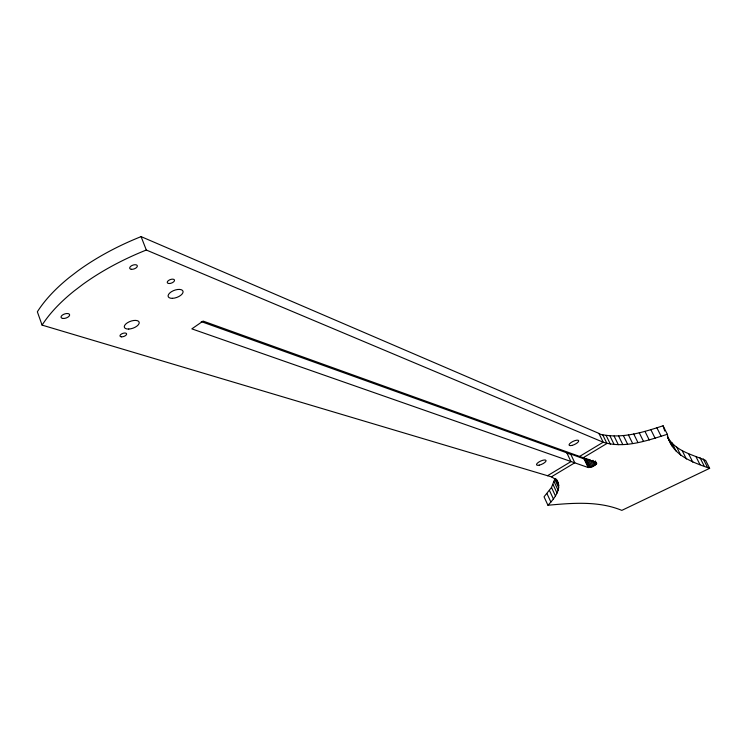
<?xml version="1.0" encoding="UTF-8"?>
<svg xmlns="http://www.w3.org/2000/svg" width="747" height="747" viewBox="0 0 747 747"><rect width="100%" height="100%" fill="white"/><g stroke="black" fill="none" stroke-linecap="round" stroke-linejoin="round"><path stroke-width="1.12" d="M558.709 487.772L554.704 479.201L551.501 487.446L544.04 496.811L547.943 505.243C554.181 498.716 562.799 488.557 556.487 479.331M596.638 463.784L596.442 462.552L583.211 457.734L203.091 321.079L191.839 328.867L588.141 467.51L591.96 466.894L596.097 464.419L596.638 463.784L595.266 460.918M547.943 505.243C572.463 503.02 598.515 500.751 621.831 510.378L709.65 468.322C692.469 462.225 671.095 455.1 667.332 434.296C646.977 440.674 624.473 448.779 603.193 442.224L598.935 433.409L141.09 236.622A154.237 72.926 -20.3 0 0 77.931 270.862L69.275 277.492A154.237 72.926 -20.3 0 0 37.35 311.807L42.084 325.113L547.532 475.718L570.969 461.618L566.814 452.822L201.232 321.593M579.401 456.538L603.193 442.224L146.309 250.03L141.09 236.622M547.532 475.718L551.407 476.819L574.798 462.785L570.652 454.027L584.042 458.891L586.675 458.686L590.784 467.286M583.211 457.734L606.938 443.485L602.689 434.717C623.119 438.694 643.811 432.074 663.084 425.781L667.332 434.296M672.188 446.052L668.014 437.695C676.128 451.431 692.348 454.531 705.663 460.441L709.65 468.322M566.982 453.177L570.811 454.381M599.103 433.764L602.857 435.062M551.407 476.819L555.908 479.527L558.345 483.216M703.226 458.882L707.232 466.791M700.014 457.743L704.019 465.689M696.008 456.725L700.032 464.699M688.781 454.12L692.824 462.169M682.328 450.917L686.4 459.041M676.689 447.117L680.797 455.325M671.908 442.719L676.044 450.992M667.398 436.734L669.275 440.487M656.93 427.872L661.179 436.397M650.889 429.749L655.128 438.293M644.988 431.392L649.218 439.955M639.255 432.793L643.484 441.374M633.717 433.951L637.947 442.551M628.404 434.857L632.634 443.485M623.343 435.51L627.573 444.148M618.563 435.893L622.793 444.558M614.081 436.005L618.311 444.698M609.926 435.846L614.155 444.568M606.125 435.417L610.355 444.166M594.724 461.543L596.097 464.419M593.015 460.301L595.303 465.082M592.016 460.974L594.295 465.745M589.962 459.676L593.155 466.361M588.309 459.246L591.96 466.894M585.601 458.919L589.71 467.529M584.705 458.994L588.804 467.603M584.042 458.891L588.141 467.51M555.665 478.706L558.784 485.391M554.134 481.796L558.121 490.331M553.06 484.542L557.029 493.067M551.501 487.446L555.451 495.933M549.465 490.462L553.406 498.94M546.972 493.599L550.894 502.049M663.084 425.781L664.727 431M42.084 325.113A154.722 72.076 -20.4 0 1 74.205 290.928L82.908 284.308A154.722 72.076 -20.4 0 1 146.309 250.03M121.406 336.832A3.492 1.625 -19.3 0 0 126.626 334.17A3.492 1.625 -19.3 0 0 121.864 333.778A3.492 1.625 -19.3 0 0 121.406 336.832M169.578 283.505A3.819 1.849 -20.3 0 0 174.481 280.041A3.819 1.849 -20.3 0 0 168.589 280.452A3.819 1.849 -20.3 0 0 169.578 283.505M62.981 318.465A4.491 2.166 -18.2 0 0 69.648 315.047A4.491 2.166 -18.2 0 0 63.355 314.487A4.491 2.166 -18.2 0 0 62.981 318.465M131.304 269.303A4.024 2.008 -19.5 0 0 137.345 266.203A4.024 2.008 -19.5 0 0 131.874 265.549A4.024 2.008 -19.5 0 0 131.304 269.303M128.745 329.053A7.825 3.67 -19.5 0 0 139.185 322.312A7.825 3.67 -19.5 0 0 127.317 322.825A7.825 3.67 -19.5 0 0 128.745 329.053M172.417 298.333A7.881 3.772 -20.3 0 0 183.062 291.442A7.881 3.772 -20.3 0 0 171.278 291.816A7.881 3.772 -20.3 0 0 172.417 298.333M539.241 465.148A5.229 1.699 -24.9 0 0 546.066 460.554A5.229 1.699 -24.9 0 0 538.55 462.234A5.229 1.699 -24.9 0 0 539.241 465.148M571.754 445.464A5.276 1.718 -25.3 0 0 578.701 440.786A5.276 1.718 -25.3 0 0 571.212 442.429A5.276 1.718 -25.3 0 0 571.754 445.464"/></g></svg>
